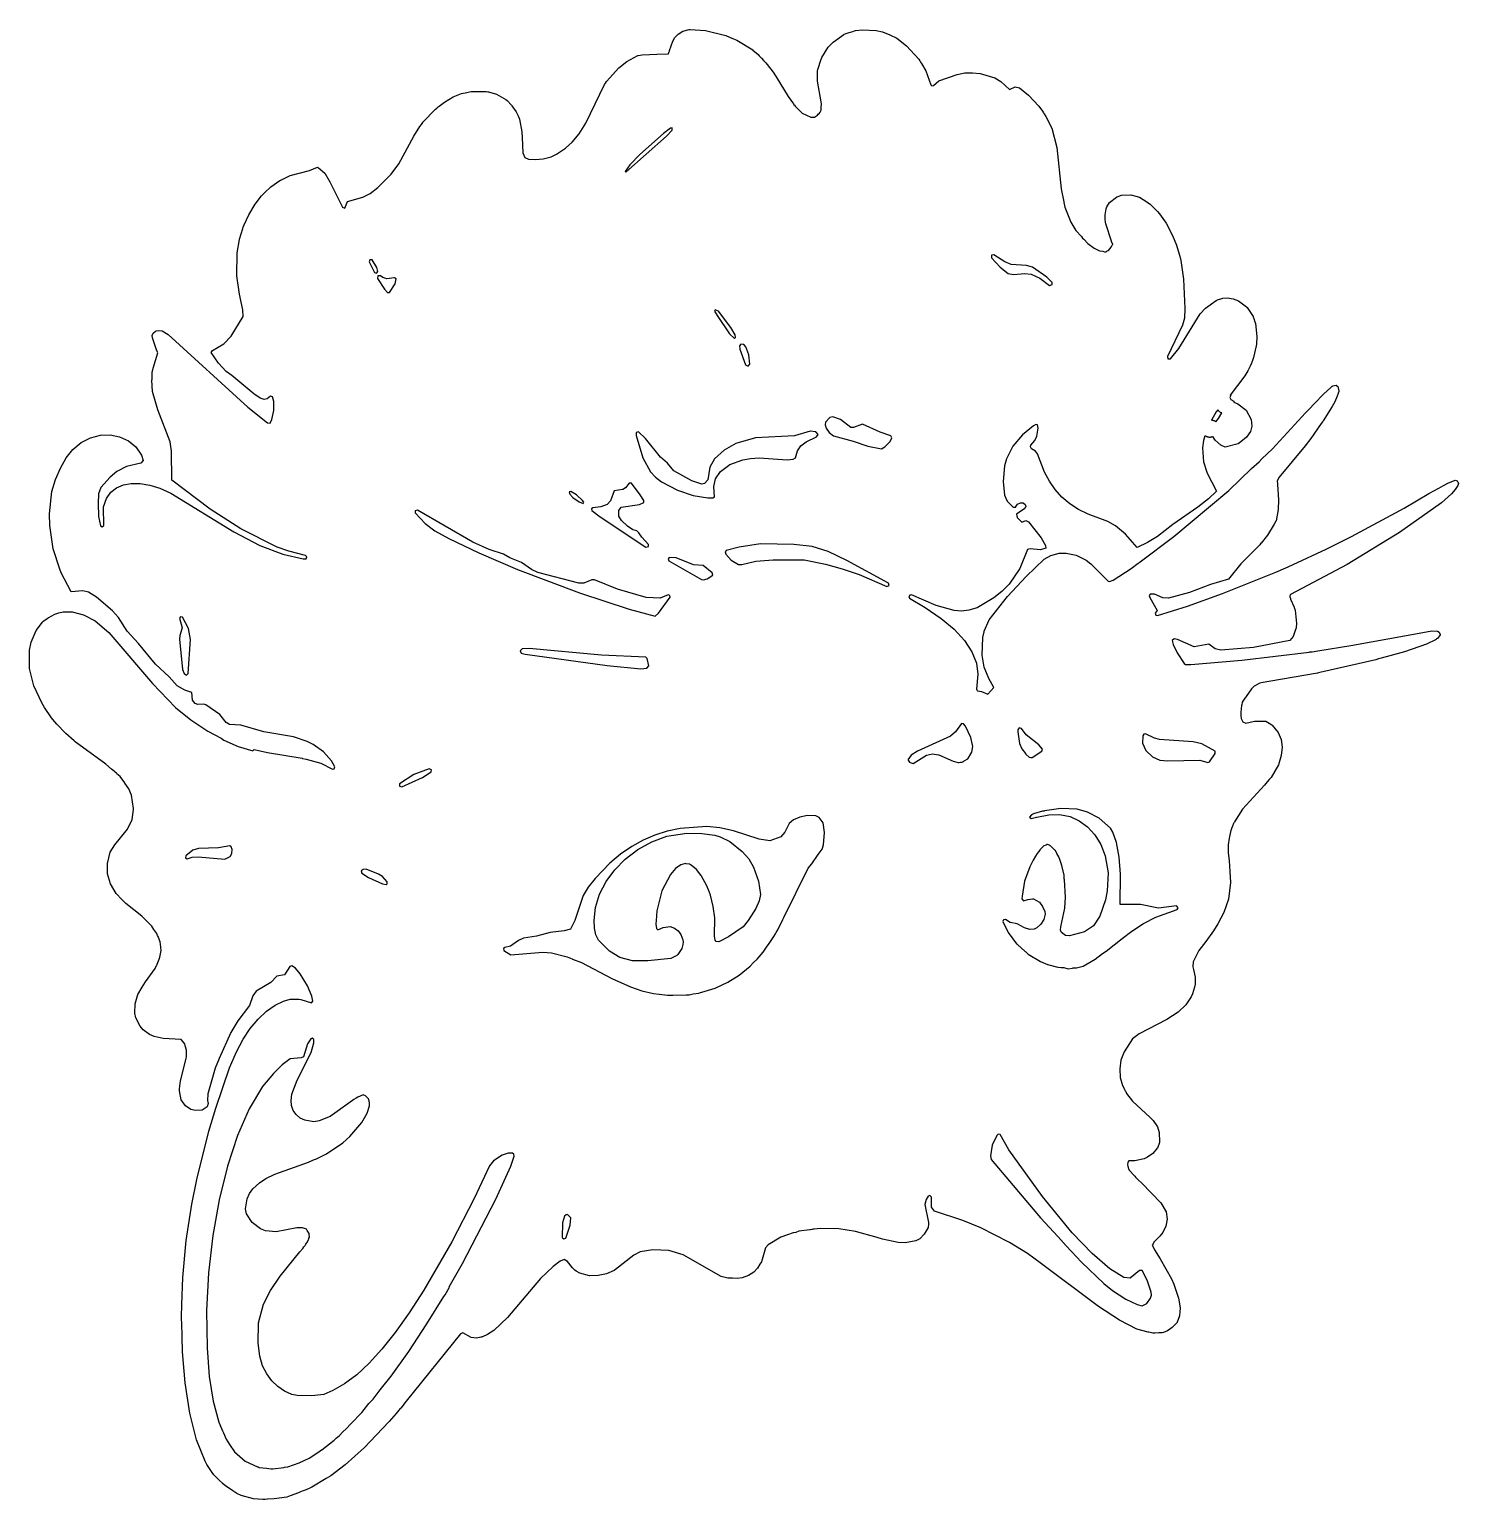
# Model space of a CAD drawing. Header units: millimetres. Extents: x 0 to 292, y 0 to 300.
import ezdxf

# ---------------------------------------------------------------- set-up
doc = ezdxf.new("R2010")
doc.units = ezdxf.units.MM
doc.layers.add('CUT', color=7, linetype='CONTINUOUS')

msp = doc.modelspace()

# ---------------------------------------------------------------- linework, layer by layer
at = {"layer": 'CUT'}
for points in [[(26.7797, 206.2293), (28.9849, 205.2468), (41.8492, 197.3171), (47.1584, 194.5806), (51.8451, 192.7798), (55.9714, 191.8049), (56.5855, 191.8475), (56.727, 192.2219), (56.4994, 192.5099), (53.1017, 193.368), (50.666, 194.2351), (43.2621, 197.9372), (37.0131, 201.9387), (29.1914, 207.8542), (29.1241, 213.7903), (28.9021, 215.7068), (26.3383, 222.2229), (25.3026, 225.9739), (25.1593, 228.232), (25.1686, 228.4511), (25.1802, 228.7214), (25.1804, 228.7265), (25.2288, 229.8615), (25.3036, 230.3779), (25.4007, 230.725), (26.3478, 233.8034), (26.2991, 233.9388), (26.3096, 233.9763), (26.1088, 234.4676), (25.2449, 236.8679), (25.2056, 237.3824), (25.3999, 237.8252), (25.4114, 237.8412), (25.4135, 237.8442), (25.4142, 237.8452), (25.4147, 237.8459), (25.8967, 238.2298), (26.0169, 238.2849), (26.5046, 238.3929), (27.2094, 238.2855), (28.4656, 237.5393), (44.69, 222.7575), (48.7545, 219.5262), (49.2405, 219.4949), (49.636, 220.2278), (50.0142, 222.0475), (50.0439, 223.9203), (49.7265, 224.871), (49.3158, 224.9883), (48.6497, 224.4605), (48.0573, 224.2999), (47.2359, 224.613), (45.9437, 225.4608), (41.4814, 229.1994), (40.2785, 230.0031), (38.7181, 231.6989), (37.2292, 233.901), (37.5385, 234.2812), (39.7983, 235.6606), (41.3418, 237.2043), (43.7457, 241.2452), (43.7185, 242.5789), (43.1347, 245.1321), (43.1315, 245.1542), (43.1246, 245.2028), (43.044, 245.766), (42.5005, 249.5619), (42.5331, 254.2322), (42.9913, 256.961), (43.0078, 257.029), (43.6762, 259.1966), (43.7884, 259.5025), (43.791, 259.5096), (43.8073, 259.5542), (43.9358, 259.9045), (44.8868, 261.9795), (46.1805, 264.1404), (47.5136, 265.826), (48.1145, 266.4563), (49.4085, 267.6786), (51.2596, 268.9718), (51.3395, 269.0153), (51.3618, 269.0274), (51.3704, 269.0321), (51.4092, 269.0532), (53.3117, 269.9723), (57.3047, 271.0207), (58.9245, 271.6561), (58.9369, 271.6601), (59.1561, 271.5619), (60.3877, 270.4714), (61.4482, 268.713), (64.0121, 263.4946), (64.5025, 263.3323), (65.0164, 264.7016), (68.1772, 265.5823), (69.6522, 266.3327), (71.244, 267.5376), (73.9441, 270.2379), (75.5157, 272.3664), (78.5344, 278.0112), (79.7773, 279.9849), (80.0957, 280.3936), (80.3862, 280.7665), (80.428, 280.8202), (80.4322, 280.8255), (82.974, 283.5126), (83.2293, 283.7197), (83.4672, 283.9127), (83.559, 283.9873), (83.7399, 284.1341), (84.8229, 284.9687), (86.5977, 286.0077), (88.2613, 286.7169), (89.3682, 286.9313), (89.903, 287.035), (90.2412, 287.1005), (90.3211, 287.116), (93.3278, 287.1175), (93.6277, 287.0706), (93.6685, 287.0593), (93.7824, 287.0277), (93.8232, 287.0164), (95.4521, 286.5649), (97.3121, 285.506), (97.5686, 285.2769), (98.4723, 284.3365), (98.5797, 284.214), (99.4304, 282.9804), (99.7193, 282.3947), (99.8247, 282.181), (100.1112, 281.4451), (100.5601, 278.899), (100.6432, 277.7602), (100.7752, 274.5903), (101.1937, 273.6863), (101.935, 273.3428), (103.3148, 273.2154), (104.9498, 273.3776), (106.5661, 273.7884), (107.6823, 274.3118), (109.5046, 275.5839), (110.8363, 276.788), (112.2761, 278.4508), (113.627, 280.657), (117.4739, 288.5408), (117.6529, 288.8158), (117.6943, 288.8793), (117.7256, 288.9274), (117.8481, 289.1156), (120.3463, 291.9641), (121.9765, 293.2532), (124.2108, 294.4312), (124.2174, 294.4338), (124.2248, 294.4367), (124.2445, 294.4443), (124.2873, 294.461), (125.1061, 294.618), (128.0871, 294.7394), (130.5021, 294.8066), (130.5129, 294.8382), (130.5223, 294.8386), (130.5809, 295.0381), (130.6505, 295.2424), (130.706, 295.3211), (130.723, 295.4555), (131.376, 297.3733), (131.822, 298.1057), (132.4615, 298.7745), (133.4496, 299.4311), (134.7378, 299.7343), (134.9349, 299.7693), (138.011, 299.5649), (142.1581, 298.5117), (142.925, 298.2095), (143.422, 297.9995), (143.6125, 297.919), (143.7645, 297.8547), (144.428, 297.5743), (147.6727, 295.5966), (147.6795, 295.5912), (147.6862, 295.5859), (147.6968, 295.5775), (147.7142, 295.5636), (148.7588, 294.6326), (148.9762, 294.4014), (149.4689, 293.8773), (149.8625, 293.4586), (150.3323, 292.9589), (150.65, 292.5953), (151.8101, 291.0364), (152.4302, 290.078), (154.8743, 286.0615), (155.9665, 284.6125), (156.0879, 284.425), (156.1689, 284.3441), (156.3577, 284.0936), (157.7776, 282.7096), (159.5554, 281.8476), (160.3029, 281.9088), (160.8529, 282.2565), (161.023, 282.4561), (161.2643, 282.665), (161.375, 282.869), (161.3955, 282.8932), (161.4068, 282.9279), (161.5398, 283.1731), (161.6187, 283.2756), (161.6143, 283.3107), (161.6427, 283.363), (161.6571, 283.6948), (161.6626, 283.7117), (161.661, 283.7839), (161.6977, 284.6307), (161.6349, 284.9163), (161.6334, 284.9835), (160.909, 289.1987), (160.9088, 291.2908), (160.9695, 291.5937), (161.6127, 293.6992), (161.6734, 293.8305), (161.6766, 293.8373), (161.6887, 293.8636), (161.7669, 294.0327), (163.0838, 296.1151), (164.0572, 297.1581), (166.2322, 298.7128), (166.2838, 298.742), (166.3271, 298.7665), (166.3322, 298.7694), (166.3487, 298.7788), (167.3278, 299.1528), (167.6055, 299.2338), (168.0847, 299.3735), (168.3986, 299.465), (168.6671, 299.5433), (170.052, 299.6704), (172.8363, 299.5406), (174.1261, 299.2989), (175.6619, 298.6651), (177.0299, 297.9785), (179.0622, 296.4424), (181.5215, 293.6714), (181.7401, 293.3339), (181.8256, 293.2019), (181.8899, 293.1026), (182.074, 292.8185), (182.9463, 291.3296), (183.9635, 288.4783), (184.2074, 288.258), (184.533, 288.3027), (185.6609, 289.2662), (189.3688, 290.5932), (190.9125, 290.9051), (192.469, 290.9394), (194.0882, 290.8004), (197.0245, 289.8961), (198.2751, 289.1193), (200.0653, 287.5355), (201.2243, 288.0715), (202.0711, 287.8504), (203.9319, 286.3325), (206.0344, 284.1258), (206.7762, 283.1178), (206.9826, 282.7697), (207.0603, 282.6387), (207.1157, 282.5453), (207.4199, 282.0323), (208.6493, 279.6249), (209.6598, 275.6636), (210.5829, 267.2905), (211.1179, 264.6474), (211.142, 264.5083), (211.1513, 264.4822), (211.3375, 263.5619), (212.56, 260.5039), (213.5968, 258.7824), (214.6961, 257.5448), (214.9603, 257.1844), (215.1858, 256.9934), (215.9895, 256.0885), (217.3006, 255.1497), (218.4241, 254.6353), (219.047, 254.5365), (219.3843, 254.3898), (219.7612, 254.4478), (219.9316, 254.6353), (220.255, 254.7215), (220.7886, 255.3748), (220.8864, 255.6856), (221.0946, 255.9147), (220.8581, 256.5379), (220.8482, 256.6238), (219.6859, 260.1609), (219.6316, 260.4648), (219.621, 260.5242), (219.6146, 260.5597), (219.5494, 260.9242), (219.5349, 261.9478), (219.7283, 263.2176), (219.8736, 263.6112), (220.4504, 264.4665), (221.8531, 265.5824), (221.8688, 265.5917), (221.8712, 265.5931), (221.8994, 265.6099), (221.9644, 265.6485), (222.8757, 265.9925), (224.7552, 266.0544), (225.7915, 265.7912), (226.5266, 265.5391), (228.0528, 264.6305), (228.6189, 264.2404), (228.6521, 264.2124), (228.689, 264.1813), (228.7572, 264.1237), (228.864, 264.0336), (230.2112, 262.659), (230.6047, 262.1934), (231.98, 260.2759), (233.3062, 257.7833), (234.0754, 255.8123), (234.8422, 253.2559), (235.0045, 252.6445), (235.5107, 248.8405), (235.8202, 242.8654), (235.7213, 240.9011), (235.3187, 239.475), (232.2437, 233.0679), (232.3131, 232.6361), (232.869, 232.6245), (234.5578, 234.722), (238.9536, 241.7548), (239.999, 242.929), (242.2091, 244.5306), (242.4618, 244.62), (243.5533, 244.9567), (244.5118, 245.0447), (245.6812, 244.8727), (246.7511, 244.4404), (248.3919, 243.1852), (248.4296, 243.1436), (248.4707, 243.098), (248.4901, 243.0765), (248.6576, 242.8911), (249.6974, 241.2227), (249.73, 241.1559), (249.7348, 241.1461), (249.7623, 241.0899), (249.7913, 241.0305), (250.1616, 239.9526), (250.1792, 239.8687), (250.1868, 239.8323), (250.1896, 239.819), (250.1918, 239.8082), (250.4809, 237.1424), (250.415, 235.5726), (250.3637, 235.2692), (250.3632, 235.2659), (250.3625, 235.2618), (250.3624, 235.2613), (249.7973, 232.8727), (249.5792, 232.2447), (249.476, 231.9472), (249.4462, 231.8614), (249.4013, 231.7321), (249.1382, 231.115), (248.6264, 230.158), (248.0337, 229.158), (245.0462, 225.189), (245.1344, 225.1349), (245.151, 225.1223), (244.9474, 224.7016), (245.2041, 224.3055), (245.7769, 224.0103), (245.7794, 223.9399), (245.7717, 223.8212), (245.7599, 223.7501), (246.5904, 223.436), (248.2734, 222.1181), (249.2932, 220.2563), (249.4924, 218.9044), (249.1836, 217.7792), (248.4001, 216.6434), (247.2379, 215.6561), (246.6383, 215.3112), (244.0528, 214.5789), (243.1296, 214.9822), (241.9924, 216.0172), (241.5174, 216.772), (241.4397, 216.7257), (241.3313, 216.6752), (241.2184, 216.6357), (241.1022, 216.6076), (240.9837, 216.5912), (240.8643, 216.5867), (240.7449, 216.5941), (240.6269, 216.6134), (240.5114, 216.6443), (240.3995, 216.6865), (240.2924, 216.7397), (240.1978, 216.7991), (240.187, 216.8), (240.0715, 216.8216), (239.9587, 216.8544), (239.875, 216.8879), (239.5786, 215.9248), (239.3818, 214.4377), (239.5698, 211.6205), (240.3761, 209.3189), (242.2235, 205.6373), (240.5954, 204.0582), (238.4349, 202.3625), (233.3424, 198.8139), (230.233, 196.3675), (228.2023, 195.1349), (226.0977, 194.1731), (223.6884, 196.8606), (221.6348, 198.5618), (220.0639, 199.4127), (216.0736, 200.9165), (214.114, 201.8777), (212.3427, 203.0435), (210.7065, 204.4081), (209.3371, 205.9493), (208.1721, 207.6524), (207.209, 209.5173), (205.7424, 213.2632), (205.37, 213.7543), (204.5356, 214.2693), (204.3086, 214.663), (204.3663, 215.0339), (205.2213, 215.9586), (205.6338, 216.8518), (205.912, 218.4547), (205.7259, 219.1845), (205.3973, 219.2442), (204.9435, 218.9766), (202.6608, 217.1213), (200.7139, 214.8258), (199.4462, 212.2395), (199.0447, 210.769), (198.7557, 207.5946), (199.0158, 204.8175), (199.5634, 203.6115), (200.7787, 202.3499), (201.2534, 202.3543), (201.6943, 202.9789), (202.25, 203.2624), (202.8361, 203.2558), (203.2503, 202.9348), (203.3662, 202.5401), (203.1485, 202.0623), (201.4833, 200.9451), (201.5723, 200.2824), (202.576, 199.3161), (203.4026, 199.6771), (203.9477, 199.4029), (206.473, 196.109), (207.3675, 194.5826), (207.4174, 194.0144), (206.3923, 193.694), (204.2492, 193.853), (203.7259, 193.7253), (202.147, 189.8964), (199.9381, 186.6653), (198.4738, 185.1637), (196.8384, 183.858), (193.4298, 181.8708), (191.7717, 181.3415), (190.2485, 181.1415), (188.7714, 181.2773), (185.1088, 182.3004), (180.025, 184.4739), (179.6919, 184.4423), (179.5061, 184.1639), (179.6621, 183.7931), (182.8556, 181.9129), (186.1041, 179.6893), (188.7232, 177.4631), (190.8363, 175.1851), (192.3726, 172.8793), (193.2788, 170.5961), (193.6152, 168.3499), (193.3313, 165.2384), (193.3664, 165.181), (193.3485, 165.0989), (193.4727, 165.0071), (193.5386, 164.8994), (194.3035, 164.808), (195.6112, 164.2479), (196.8312, 165.5755), (195.8149, 167.4043), (194.8921, 169.7456), (194.4502, 172.2275), (194.5874, 175.7694), (194.842, 176.9292), (194.85, 176.9532), (194.8548, 176.9677), (194.8563, 176.9721), (194.9047, 177.1171), (195.9139, 179.4194), (199.6126, 184.1281), (203.4677, 188.2467), (207.0988, 191.7793), (208.472, 192.5215), (210.1664, 192.9573), (211.5944, 193.0205), (213.6491, 192.59), (215.6762, 191.5829), (216.6251, 190.8418), (220.1513, 187.2829), (220.4588, 187.2081), (221.1828, 187.4854), (224.8534, 189.8589), (226.31, 190.9514), (226.6593, 191.1826), (226.6826, 191.2308), (233.5349, 196.3702), (244.7583, 205.7831), (249.4216, 210.2389), (250.9453, 211.6409), (251.5096, 212.234), (253.6434, 214.2729), (260.4117, 221.5917), (260.7694, 221.9677), (261.1419, 222.3593), (262.2349, 223.5082), (264.0566, 225.4231), (265.6099, 226.857), (265.8726, 227.0286), (265.9091, 227.0525), (265.9469, 227.0772), (265.9789, 227.0981), (266.6519, 227.2082), (266.7053, 227.1793), (267.0266, 226.96), (267.2119, 226.0592), (267.2108, 225.9674), (267.0934, 225.5969), (267.0631, 225.5244), (266.8455, 225.0034), (266.3627, 223.8472), (265.8452, 222.8675), (263.9836, 219.9348), (263.9197, 219.8448), (263.8733, 219.7795), (263.6087, 219.4069), (261.4706, 216.3956), (260.3597, 214.865), (255.0387, 208.4599), (254.6248, 207.7323), (254.6733, 207.1101), (254.6673, 207.0659), (254.6814, 207.0061), (254.9284, 203.8367), (254.8601, 201.8692), (254.3986, 199.5753), (254.3171, 199.436), (254.2924, 199.3938), (253.9977, 198.8906), (252.6743, 196.6305), (251.3386, 195.0366), (251.3337, 195.031), (251.3227, 195.0185), (251.3182, 195.0134), (251.0586, 194.7188), (247.2248, 190.7866), (244.688, 187.6785), (241.0314, 186.5902), (236.7223, 185.0011), (232.4331, 183.8461), (231.3281, 183.9082), (229.632, 184.6109), (228.6999, 184.6597), (228.5311, 184.3716), (228.6471, 183.9838), (230.1472, 181.2982), (229.7512, 180.7337), (229.8757, 180.3208), (230.234, 180.2471), (236.3705, 182.1742), (243.4476, 184.7418), (254.3464, 189.0884), (256.4109, 190.0316), (256.8362, 190.2024), (257.8783, 190.7021), (264.6398, 193.7912), (269.8166, 196.3632), (280.5072, 202.1855), (285.5693, 205.1291), (287.6228, 206.2626), (288.5366, 206.767), (288.7879, 206.9057), (289.4072, 207.2475), (290.9281, 207.8485), (291.3074, 207.7686), (291.427, 207.5989), (291.4508, 207.5651), (291.4537, 207.561), (291.458, 207.5549), (291.6264, 207.1664), (291.4914, 206.8052), (290.9451, 205.9347), (290.172, 205.0717), (288.1059, 203.2691), (279.5391, 197.2143), (268.9174, 190.6836), (257.3195, 184.5741), (257.1819, 184.2673), (257.2115, 184.1539), (257.1876, 184.066), (257.3123, 183.7679), (257.3511, 183.6196), (258.0686, 181.9596), (258.0758, 181.9426), (258.0977, 181.8901), (258.0982, 181.8889), (258.3232, 181.351), (258.5533, 178.6208), (258.4899, 177.8048), (258.4723, 177.7497), (258.4096, 177.5529), (258.3148, 177.2555), (257.9212, 176.0213), (257.2041, 175.2076), (249.8093, 173.7279), (243.1627, 173.2312), (241.9918, 173.476), (240.6722, 174.4106), (237.6655, 173.9246), (234.3193, 175.4075), (233.594, 175.5016), (233.1906, 175.2152), (233.3909, 174.3699), (234.2401, 172.6644), (235.6434, 170.5172), (235.9553, 170.294), (237.0083, 170.2587), (247.4517, 171.179), (261.1823, 172.8253), (261.2857, 172.8414), (261.7365, 172.8904), (262.8861, 173.0905), (269.6438, 174.1424), (281.3497, 176.3051), (286.1412, 177.1393), (287.3556, 177.0766), (287.6759, 176.9069), (287.8751, 176.3758), (287.8658, 176.3469), (287.3645, 175.6448), (287.3085, 175.606), (287.2416, 175.5595), (287.1436, 175.4915), (287.0255, 175.4095), (285.0964, 174.4609), (280.5718, 172.8917), (277.6052, 172.0603), (275.8467, 171.5674), (275.3041, 171.4153), (274.768, 171.2651), (263.3479, 168.6503), (263.0741, 168.5987), (263.0722, 168.5983), (263.0582, 168.5957), (262.8487, 168.5562), (252.8995, 166.8044), (251.7489, 166.6088), (251.7225, 166.5972), (251.1006, 166.4877), (249.9432, 165.8535), (249.3868, 165.3079), (248.2822, 163.7544), (248.0678, 163.4623), (248.0532, 163.4323), (247.4589, 162.5964), (247.3885, 162.0678), (247.3792, 162.0486), (247.3705, 161.9323), (247.1872, 160.5549), (247.2277, 160.021), (247.2185, 159.8979), (247.2422, 159.8304), (247.2837, 159.2821), (247.5961, 158.5719), (248.2495, 158.3637), (250.0204, 158.7576), (252.3163, 158.7117), (253.3308, 158.0949), (253.3657, 158.0737), (253.4975, 157.9936), (253.6256, 157.9157), (254.8327, 156.4504), (255.4205, 154.9938), (255.6205, 153.4597), (255.4552, 151.7064), (254.9218, 149.8612), (253.4053, 147.2746), (253.0057, 146.8202), (252.6172, 146.3785), (252.2967, 146.0141), (252.0101, 145.6882), (247.5605, 140.7788), (245.9206, 138.1906), (245.8247, 138.0459), (245.8146, 138.0234), (245.73, 137.8898), (245.4969, 137.3109), (245.2981, 136.8651), (245.2787, 136.7691), (245.1442, 136.4351), (244.9238, 135.2195), (244.9093, 135.1739), (244.858, 134.8564), (244.6186, 133.5357), (244.642, 133.1906), (244.6189, 131.9763), (244.839, 130.2808), (244.9885, 128.0723), (245.1107, 125.8504), (244.7157, 122.4623), (243.7469, 119.6972), (242.5487, 117.3977), (241.6353, 115.9618), (240.0689, 113.7864), (238.6748, 111.9629), (237.5435, 109.8063), (237.5432, 109.801), (237.4811, 109.6851), (237.4347, 108.6352), (237.5722, 108.1242), (237.8897, 106.5466), (237.895, 105.4043), (237.8817, 105.2003), (237.8792, 105.1613), (237.8772, 105.1297), (237.8745, 105.0888), (237.7667, 104.5125), (237.3358, 103.1632), (237.0685, 102.5201), (235.9842, 100.9041), (234.4058, 99.3984), (232.1501, 97.9401), (226.4711, 95.0196), (225.1074, 93.9789), (223.4145, 91.3472), (222.7703, 89.6059), (222.5165, 87.8761), (222.6193, 86.0936), (223.0908, 84.4661), (223.4886, 83.7007), (223.5871, 83.4079), (223.7359, 83.2248), (223.9287, 82.854), (225.1475, 81.2784), (228.7285, 77.9478), (229.3534, 77.3325), (230.218, 76.0357), (230.5907, 74.8813), (230.6363, 72.9979), (230.6039, 72.8312), (230.191, 71.7073), (230.1706, 71.6669), (229.2437, 70.6073), (228.2147, 69.8625), (227.5025, 69.5431), (225.5812, 69.1172), (224.3815, 69.103), (224.1636, 68.86), (224.1263, 68.2675), (224.1789, 67.9998), (224.1664, 67.9617), (224.2077, 67.8532), (224.2448, 67.6644), (224.3298, 67.5321), (224.453, 67.2084), (225.5047, 66.0283), (225.5822, 65.9527), (225.7402, 65.7598), (226.3055, 65.2466), (227.0049, 64.5639), (230.9188, 60.5476), (231.9834, 58.7026), (232.1624, 57.2307), (231.9454, 55.7982), (231.2873, 54.4974), (230.684, 53.7727), (229.4893, 52.533), (229.349, 52.169), (229.1141, 51.8868), (229.5333, 51.1691), (229.615, 50.9606), (230.736, 49.1099), (233.1095, 45.0462), (233.5773, 43.955), (234.528, 41.0852), (234.8296, 39.1516), (234.728, 37.5261), (234.2146, 36.1964), (234.2099, 36.1863), (234.2083, 36.1828), (234.2066, 36.1791), (234.2024, 36.1701), (233.2271, 35.0921), (232.2769, 34.417), (231.462, 34.085), (231.1394, 34.0676), (231.0396, 34.0622), (230.4711, 34.0316), (229.6437, 33.987), (229.2449, 33.974), (228.4263, 34.1478), (228.3793, 34.1578), (228.3353, 34.1671), (228.3131, 34.1718), (226.0279, 34.813), (222.4691, 36.5924), (218.1814, 39.4294), (206.2666, 48.304), (206.2606, 48.308), (203.6784, 50.2372), (200.06, 52.4425), (194.1686, 55.4699), (190.529, 56.9122), (184.7601, 58.8422), (184.1454, 59.6841), (184.1185, 61.6887), (183.7947, 62.0104), (183.4528, 61.8951), (183.0271, 61.2124), (182.7469, 60.1675), (183.5212, 56.5254), (183.5084, 56.3062), (183.5027, 56.2091), (183.4247, 55.5265), (182.6643, 54.157), (181.7629, 53.2211), (180.9687, 52.764), (178.7379, 52.3527), (177.3171, 52.4546), (174.1701, 53.1291), (173.0319, 53.4472), (168.6378, 54.6982), (165.2602, 55.2506), (161.4139, 55.3154), (160.204, 55.1517), (159.9972, 55.1529), (159.8255, 55.1224), (159.7449, 55.1213), (159.4733, 55.0598), (159.3084, 55.0305), (157.0899, 54.7303), (156.4462, 54.5219), (155.921, 54.4286), (154.7924, 53.9867), (153.3856, 53.5314), (150.8349, 51.9904), (150.3049, 51.345), (149.4531, 48.5306), (149.1432, 48.0178), (148.62, 47.2366), (147.8777, 46.438), (146.8131, 45.7367), (145.5231, 45.2686), (144.5251, 45.1276), (143.5332, 45.1629), (143.0258, 45.1809), (142.8553, 45.187), (142.6065, 45.1958), (141.2127, 45.5449), (133.5089, 49.9539), (130.5606, 50.8397), (127.3102, 50.9667), (124.7488, 50.5819), (123.4302, 49.9031), (119.7035, 46.9471), (119.4096, 46.7653), (117.874, 46.0634), (116.1227, 45.6961), (114.3635, 45.6663), (112.4339, 46.1713), (111.6524, 46.6252), (111.4174, 46.7842), (111.3117, 46.8935), (111.2971, 46.9085), (111.1877, 47.0216), (110.899, 47.3196), (109.8846, 48.6101), (109.2457, 48.9947), (108.4345, 48.6164), (106.9664, 47.5306), (104.3814, 45.111), (97.695, 37.1411), (94.9033, 34.5223), (93.6183, 33.6833), (92.547, 33.2386), (92.479, 33.2195), (92.3383, 33.18), (92.298, 33.1687), (92.2355, 33.1511), (91.3246, 32.9801), (90.2411, 33.0924), (88.5683, 34.0161), (88.071, 33.8647), (77.016, 20.0914), (75.8848, 18.7096), (75.803, 18.6096), (75.7983, 18.6039), (74.9845, 17.6098), (73.5268, 15.975), (69.6184, 11.8122), (68.4762, 10.6593), (64.5676, 7.0974), (61.6249, 4.8693), (60.7177, 4.3072), (57.769, 2.5944), (56.6321, 2.0441), (55.8103, 1.7313), (55.451, 1.5945), (55.0293, 1.434), (53.3414, 0.7916), (52.662, 0.5625), (50.0814, 0.1877), (48.7005, 0.0985), (48.6697, 0.0965), (48.6507, 0.0953), (48.2525, 0.0695), (47.9271, 0.0485), (47.7689, 0.0383), (45.8878, 0.2033), (43.3466, 0.8961), (42.4628, 1.3145), (41.619, 1.803), (40.1557, 2.8129), (39.5637, 3.3466), (39.5278, 3.379), (39.5248, 3.3817), (38.9245, 3.9229), (37.7704, 5.1108), (37.6373, 5.2659), (37.6232, 5.2824), (37.6214, 5.2845), (37.5415, 5.3776), (37.0041, 6.1416), (36.3751, 7.1764), (35.9874, 7.8845), (34.2506, 12.2102), (32.8809, 17.6476), (31.9245, 23.8214), (31.3979, 30.1801), (31.3921, 30.3739), (31.3831, 30.6779), (31.3241, 32.6694), (31.2915, 33.771), (31.2104, 37.3234), (31.2678, 39.7234), (31.4645, 45.3045), (32.1584, 52.8627), (33.3099, 60.2985), (34.3031, 65.2976), (36.7735, 75.1794), (38.159, 79.8643), (40.9952, 88.0775), (42.4158, 91.3499), (43.7716, 93.9317), (45.1969, 96.0899), (46.7939, 97.9578), (48.5295, 99.5893), (50.27, 100.8223), (51.9928, 101.6493), (53.3768, 102.0367), (55.1352, 102.0914), (55.5294, 102.0211), (57.6905, 101.2862), (57.9706, 101.6469), (57.7714, 102.6455), (56.8477, 104.7644), (55.3651, 107.2464), (54.4223, 108.386), (53.6864, 108.8771), (53.3033, 108.7048), (52.1797, 107.0429), (50.6424, 106.7566), (49.3777, 105.4519), (46.428, 103.6832), (45.7134, 102.7411), (45.0647, 100.7544), (42.6457, 97.6349), (41.2219, 95.2722), (38.8431, 89.9867), (38.0607, 87.9931), (36.5635, 82.757), (36.4622, 81.4056), (36.592, 80.7655), (36.3936, 80.0873), (35.4317, 79.4452), (34.0111, 79.3367), (33.0854, 79.5587), (32.0001, 80.3393), (31.1443, 81.5199), (30.7774, 83.3835), (30.7722, 83.5587), (30.771, 83.598), (30.7691, 83.6615), (30.766, 83.7663), (31.0034, 85.4031), (32.0926, 89.6681), (32.1192, 90.0072), (32.1906, 90.2912), (32.2076, 91.1337), (32.2176, 91.2619), (32.2108, 91.2924), (32.2177, 91.635), (31.9244, 92.5682), (31.845, 92.9216), (31.107, 93.8553), (27.4212, 94.0311), (25.593, 94.4682), (24.6286, 94.8507), (23.3714, 95.787), (22.7371, 96.5567), (21.8943, 98.2696), (21.6805, 99.2159), (21.7111, 101.1365), (22.2657, 103.0076), (23.1349, 104.5281), (23.8469, 105.5887), (25.8212, 108.3447), (26.0702, 108.9007), (26.1249, 108.9823), (26.214, 109.222), (26.6591, 110.2159), (26.7442, 110.6482), (26.8504, 110.9341), (26.8712, 111.2937), (27.008, 111.9886), (26.9485, 112.6296), (26.9494, 112.6454), (26.9455, 112.6625), (26.8452, 113.7424), (26.4932, 114.6054), (26.4371, 114.8462), (26.3115, 115.0508), (26.1483, 115.4509), (25.5687, 116.2604), (25.164, 116.9195), (24.9347, 117.146), (24.9221, 117.1635), (23.1141, 118.9696), (19.8628, 121.5477), (19.5215, 121.8805), (19.3504, 122.0474), (19.3119, 122.085), (18.9522, 122.4357), (17.8999, 123.5277), (17.8342, 123.6247), (16.6778, 125.5454), (16.116, 127.6278), (16.0798, 129.6897), (16.6555, 132.0135), (17.5726, 133.5422), (20.1764, 136.7408), (21.1525, 138.6569), (21.3855, 140.7013), (21.4116, 140.9105), (21.4102, 140.9184), (21.4128, 140.9406), (21.0022, 143.6325), (20.4632, 144.9751), (19.6338, 146.1094), (19.6259, 146.1248), (19.6079, 146.1449), (18.654, 147.4495), (17.9854, 148.0288), (17.9009, 148.1373), (17.6649, 148.3155), (17.4418, 148.5647), (16.9319, 148.9416), (15.7439, 149.9708), (9.4808, 154.5538), (9.3026, 154.7149), (9.2833, 154.7323), (9.2679, 154.7463), (9.2627, 154.751), (7.6148, 156.2502), (5.7863, 158.1213), (4.9401, 159.0501), (4.6815, 159.384), (3.2307, 161.5395), (2.6722, 162.4702), (1.0602, 165.9754), (0.2192, 169.456), (0.211, 169.5428), (0.1976, 169.6847), (0.1852, 169.8162), (0.1644, 170.0353), (0.1706, 173.1971), (0.5366, 174.8548), (1.5279, 177.237), (2.8085, 178.9348), (2.9462, 179.0853), (2.957, 179.0972), (2.9671, 179.1082), (2.9907, 179.134), (3.6888, 179.6269), (4.0689, 179.8407), (4.1198, 179.8693), (4.6286, 180.1555), (5.352, 180.5624), (6.1987, 180.833), (7.0227, 181.001), (8.8619, 181.0306), (11.2209, 180.409), (13.5684, 179.1839), (16.3675, 176.82), (25.2459, 166.3922), (29.9938, 161.5455), (33.0573, 159.0419), (36.5326, 156.7151), (39.2881, 155.2517), (39.8436, 154.8923), (42.7428, 153.6073), (45.7409, 152.7178), (46.0054, 152.9658), (48.7381, 152.3651), (55.8071, 151.1757), (55.8884, 151.1034), (56.5849, 151.0228), (59.5765, 150.1502), (61.9896, 148.9511), (62.3442, 149.0482), (62.4602, 149.3971), (61.8057, 150.6285), (60.1498, 152.5086), (58.0446, 153.9725), (56.8419, 154.5602), (54.0095, 155.5156), (47.9967, 156.5339), (43.285, 157.943), (40.9643, 158.0538), (40.2893, 158.4993), (38.9812, 160.104), (36.1699, 162.0532), (35.7416, 162.1942), (34.5186, 162.1298), (33.9532, 162.3339), (33.4159, 163.0035), (33.2709, 164.5628), (31.8383, 165.0518), (30.3083, 165.9166), (28.6761, 167.771), (25.8603, 170.3579), (22.4039, 174.6011), (20.1044, 177.1055), (18.3467, 179.8561), (17.1421, 181.2465), (13.8735, 183.9909), (12.2357, 185.0167), (11.0805, 185.2869), (8.6691, 185.1165), (6.6528, 188.9958), (6.3647, 189.7111), (5.0418, 193.8397), (4.318, 198.6436), (4.2498, 201.0346), (4.7537, 205.563), (5.4845, 207.9834), (6.4822, 210.3422), (7.6729, 212.4259), (8.9913, 214.1149), (10.7367, 215.5569), (12.6217, 216.4999), (14.6419, 217.0382), (16.6328, 217.1057), (18.5584, 216.7338), (20.3472, 215.9009), (21.8688, 214.6354), (23.0038, 212.9599), (23.3482, 211.87), (22.9233, 211.3336), (19.9882, 210.6604), (18.0095, 209.6544), (16.6175, 208.4968), (14.7384, 206.3871), (14.2256, 205.0953), (14.1578, 203.1345), (14.2575, 200.4947), (14.6345, 198.5471), (14.9964, 198.3689), (15.3353, 198.643), (15.2605, 202.4551), (15.8954, 204.1624), (16.7674, 205.4176), (17.9328, 206.3405), (19.3325, 206.9528), (20.95, 207.2221), (22.7874, 207.1858), (24.7273, 206.8483)], [(131.2366, 279.2316), (131.2696, 279.6929), (130.9072, 279.627), (129.4905, 278.5727), (124.6803, 274.2897), (122.6376, 272.1482), (121.6492, 270.8303), (121.814, 270.6326), (130.1164, 278.0126)], [(70.9498, 250.0481), (71.2203, 250.3837), (71.0392, 251.2296), (70.0498, 252.8036), (69.6195, 252.8058), (69.4582, 252.3735), (70.5124, 250.1974)], [(208.7068, 248.1731), (207.6231, 249.2325), (204.715, 251.2668), (203.4806, 251.6094), (200.3488, 251.8548), (199.0605, 252.3672), (196.8143, 253.8248), (196.3607, 253.7203), (196.3535, 253.2247), (198.1061, 251.2732), (199.8004, 250.0161), (200.8478, 249.8259), (203.1974, 250.0204), (204.4542, 249.8841), (206.2088, 249.0286), (208.2271, 247.5819), (208.7467, 247.7471)], [(71.7415, 249.5337), (71.2535, 249.4989), (71.1843, 249.0146), (72.5762, 246.8233), (73.1822, 246.122), (73.5812, 246.1043), (74.7295, 247.8695), (74.9583, 248.8942), (74.6113, 249.1066), (73.0614, 248.9168), (72.2122, 249.1573)], [(144.0857, 237.5216), (143.1961, 239.0042), (140.6922, 242.2988), (140.0003, 242.5953), (139.9015, 242.3318), (140.3957, 241.4093), (142.9326, 237.7193), (143.9539, 236.7309), (144.1516, 236.9286)], [(146.2931, 235.0506), (145.8648, 235.5448), (145.2718, 235.6107), (145.0082, 235.2813), (145.0411, 234.5564), (146.1942, 231.3936), (146.7543, 231.0971), (147.1167, 231.4924), (146.8861, 233.4363)], [(241.9587, 219.8922), (242.0527, 219.821), (242.1017, 219.7756), (242.6829, 220.4726), (243.3332, 221.5808), (243.3127, 221.5853), (243.2004, 221.6218), (243.0922, 221.6693), (242.9892, 221.7271), (242.8924, 221.7948), (242.8027, 221.8717), (242.721, 221.957), (242.6481, 222.0499), (242.5847, 222.1496), (242.5448, 222.2196), (242.2194, 221.8324), (241.2048, 220.1021), (241.2932, 220.1013), (241.4109, 220.0944), (241.5273, 220.0759), (241.6414, 220.0462), (241.7521, 220.0053), (241.8582, 219.9538)], [(163.3705, 220.6281), (162.4988, 219.6744), (162.4178, 219.1256), (162.6401, 218.4496), (163.2364, 217.6132), (164.139, 216.8921), (168.1551, 215.8487), (171.1691, 214.8231), (173.9563, 214.2276), (174.6365, 214.6359), (175.6749, 215.77), (176.0724, 216.5069), (175.8711, 216.9209), (173.6473, 217.663), (170.0346, 219.3158), (168.2127, 218.5794), (167.6612, 218.6363), (165.5424, 220.2179), (164.0391, 220.799)], [(139.8531, 204.4555), (139.7259, 206.6108), (140.0825, 208.1738), (141.1184, 209.6461), (143.0008, 211.0868), (145.6321, 211.9893), (147.2414, 212.2639), (148.9748, 212.3955), (154.721, 212.0342), (155.9208, 212.1362), (156.3769, 212.4397), (156.7737, 213.8805), (157.5114, 214.8379), (158.5577, 215.6703), (160.6669, 216.7101), (161.029, 217.1853), (160.5329, 217.7413), (159.4163, 217.8458), (156.1884, 216.8896), (148.2506, 216.5221), (144.2177, 215.376), (141.8474, 213.9672), (139.8979, 212.2463), (138.9519, 210.545), (138.5051, 207.9687), (137.8726, 207.2242), (137.2932, 207.0346), (135.2579, 207.7498), (131.6129, 209.7991), (130.3269, 211.3121), (128.898, 212.5492), (125.8296, 216.3703), (124.3969, 217.7023), (123.9096, 217.5842), (123.8946, 216.9573), (125.2974, 212.4467), (126.8062, 209.5768), (127.8225, 208.4535), (129.0399, 207.5032), (132.3501, 205.8523), (135.5557, 204.7746), (138.5427, 204.2909), (139.5722, 204.2926)], [(122.1311, 198.4595), (120.9427, 199.6473), (120.3893, 200.5465), (120.3626, 201.7085), (120.8291, 202.3563), (124.6094, 202.8971), (125.4658, 203.3291), (125.4395, 203.6989), (124.7066, 204.9149), (122.934, 207.269), (122.4799, 207.25), (121.7631, 206.337), (121.1581, 205.9731), (119.4215, 205.695), (118.6387, 203.6538), (118.024, 202.9067), (116.6684, 202.4302), (115.0339, 202.2643), (114.8166, 202.0197), (114.8842, 201.6654), (116.5367, 200.3944), (125.8719, 194.2234), (126.4064, 194.3402), (126.4034, 194.7697), (125.0596, 196.2222), (124.4756, 197.1363), (124.0605, 197.5118), (123.2483, 197.7275)], [(112.9844, 203.7516), (111.7324, 204.9048), (110.5793, 205.5307), (110.2169, 205.4648), (110.3816, 205.0036), (111.0076, 204.3447), (112.2925, 203.4222), (113.1162, 203.1257), (113.215, 203.3563)], [(128.4466, 180.7592), (130.8108, 183.9921), (130.7768, 184.328), (130.4547, 184.5141), (128.7746, 183.84), (125.945, 183.9784), (120.1073, 185.6605), (115.4066, 187.5332), (114.8747, 187.5204), (113.2443, 186.8801), (112.2362, 186.84), (103.8303, 189.0215), (102.5819, 189.6255), (100.5228, 191.083), (98.1297, 192.0337), (96.8296, 192.8132), (93.9255, 193.7075), (90.6121, 195.2321), (79.2845, 201.7528), (78.8382, 201.6456), (78.8037, 201.1879), (80.8455, 199.0576), (82.8173, 197.5713), (85.7281, 195.9686), (91.823, 193.0694), (99.6777, 189.6513), (112.3312, 184.8729), (122.4978, 181.5498), (127.7472, 180.1661)], [(142.1926, 192.7884), (143.3067, 191.5803), (144.7863, 190.71), (145.4867, 190.6851), (148.2987, 191.3398), (151.8436, 191.6388), (158.193, 191.603), (162.5129, 190.7784), (165.8965, 189.8167), (169.4061, 188.6241), (175.0287, 186.1827), (175.4797, 186.3801), (175.3464, 186.884), (166.8598, 191.5036), (163.0311, 193.3499), (159.8116, 194.3157), (156.0899, 194.7459), (149.2294, 194.8767), (144.8788, 194.2206), (142.2698, 193.5497), (142.0221, 193.2719)], [(130.6674, 192.0851), (130.4222, 191.7604), (130.5999, 191.3944), (137.2267, 187.6325), (137.6358, 187.5315), (138.411, 187.7605), (139.5165, 188.484), (139.3985, 188.9597), (137.578, 190.4416), (135.5967, 190.6016), (132.0344, 192.0079)], [(32.5854, 177.6463), (31.3991, 179.956), (31, 180.0289), (30.7525, 179.7074), (31.2896, 177.7803), (30.8259, 176.1992), (30.7978, 175.4409), (31.3779, 169.2389), (31.7161, 168.4235), (32.1882, 168.1343), (32.5321, 168.4785), (33.0457, 175.4098)], [(100.6274, 173.4867), (100.2549, 173.0827), (100.4649, 172.6215), (101.245, 172.3927), (118.0152, 170.0584), (124.8334, 169.4018), (126.1065, 169.5393), (126.4784, 170.0026), (126.1634, 171.5061), (125.8519, 171.7641), (116.8631, 172.2101), (102.0868, 173.5593)], [(188.5315, 150.5685), (189.6007, 150.3218), (189.6732, 150.3275), (189.8067, 150.299), (190.0398, 150.3563), (190.3763, 150.3827), (190.5329, 150.4773), (190.6433, 150.5045), (190.7689, 150.6201), (191.5433, 151.0885), (191.866, 151.6304), (191.8952, 151.6573), (191.9274, 151.7336), (192.3398, 152.4261), (192.5352, 153.5796), (192.1788, 155.4029), (191.0679, 157.723), (190.647, 158.2257), (190.2735, 158.2715), (189.0195, 156.5689), (187.9982, 155.7134), (181.304, 152.6245), (180.0118, 151.7793), (179.3379, 150.8846), (179.4117, 150.7871), (179.4013, 150.7694), (179.6761, 150.3734), (179.7313, 150.3646), (179.7847, 150.294), (180.3782, 150.1361), (183.1191, 151.8114), (184.3669, 152.0701), (185.5836, 151.8931), (185.6508, 151.8732)], [(203.4238, 151.9626), (204.0751, 151.4103), (204.1218, 151.403), (204.1409, 151.3863), (204.367, 151.3647), (204.6416, 151.3218), (206.6369, 152.5885), (206.7685, 153.0392), (206.0017, 153.896), (203.4171, 155.9849), (202.4643, 157.2439), (201.9871, 157.3982), (201.7226, 156.9482), (201.7557, 156.6943), (201.7234, 156.5942), (201.9, 155.5905), (202.0858, 154.1686), (202.5644, 153.0987), (203.2684, 152.1681), (203.294, 152.1245), (203.3155, 152.1058)], [(227.8299, 152.7597), (229.2092, 151.495), (230.7019, 150.8201), (232.2987, 150.6213), (238.8552, 150.7852), (240.4634, 150.3042), (240.8372, 150.436), (241.9813, 152.127), (242.0008, 152.615), (239.2379, 154.1087), (237.4692, 154.5211), (230.6129, 154.98), (229.6319, 155.2595), (227.785, 156.1797), (227.4598, 156.1085), (227.2068, 155.7532), (227.1581, 154.2791)], [(80.3152, 147.2771), (82.0744, 148.3774), (82.1871, 148.8286), (81.7124, 149.051), (78.5347, 147.8446), (75.6699, 145.9866), (75.6616, 145.4944), (76.1071, 145.3716)], [(207.795, 109.1582), (207.8793, 109.1397), (208.0839, 109.0395), (209.8771, 108.5812), (210.5831, 108.5454), (210.7005, 108.5196), (211.0921, 108.5108), (211.0985, 108.5038), (211.988, 108.2403), (212.9105, 108.3721), (213.0281, 108.4676), (213.6793, 108.4531), (215.0952, 108.8094), (217.5014, 110.1913), (219.0323, 111.3663), (219.7808, 111.8762), (223.0318, 114.4362), (225.0029, 115.9491), (227.3902, 117.5087), (229.9044, 118.7495), (234.224, 120.3218), (234.4411, 120.6949), (234.069, 121.0607), (230.4139, 120.616), (226.7806, 121.3756), (222.6226, 121.394), (222.6503, 127.5501), (222.4201, 131.0228), (221.8935, 133.9688), (221.1021, 136.1238), (220.6324, 136.9144), (218.3415, 138.9604), (215.9735, 140.2089), (213.8416, 140.7831), (210.53, 140.9092), (207.1741, 140.4498), (207.052, 140.4108), (206.7825, 140.3959), (204.9046, 139.8687), (204.5092, 139.6711), (204.1468, 139.1769), (204.4763, 138.8803), (205.5573, 139.1557), (205.58, 139.139), (208.0779, 139.6486), (210.2616, 139.683), (212.3804, 139.2775), (214.2671, 138.4356), (215.9576, 137.2112), (217.4431, 135.5556), (218.6333, 133.6027), (219.5261, 131.2914), (220.1353, 127.8449), (219.9731, 124.1438), (219.6419, 122.3454), (218.4573, 118.9986), (217.1487, 116.9927), (215.36, 115.8205), (212.3046, 114.9492), (211.4348, 115.0691), (210.672, 115.6208), (210.4622, 116.125), (210.493, 116.7792), (211.3139, 120.6327), (211.4801, 122.8862), (211.2252, 126.3921), (211.221, 126.6076), (211.2022, 126.7082), (211.157, 127.3301), (210.737, 129.3087), (210.2206, 130.7431), (210.195, 130.8265), (210.1811, 130.8529), (210.0996, 131.0795), (209.7177, 131.7326), (209.396, 132.3433), (209.3109, 132.4283), (209.3098, 132.4303), (209.2992, 132.4401), (208.451, 133.2879), (208.3137, 133.3508), (208.2154, 133.4416), (207.8154, 133.5789), (207.7838, 133.5934), (207.7791, 133.5914), (207.6991, 133.6188), (207.5262, 133.4854), (207.0705, 133.2945), (206.3559, 132.6481), (206.2304, 132.4859), (206.2246, 132.4814), (206.2102, 132.4598), (205.6918, 131.7897), (205.3615, 131.1851), (204.8363, 130.3963), (204.1787, 129.0203), (203.1272, 126.0937), (202.6496, 123.0834), (202.5508, 122.5459), (202.876, 122.0867), (203.7812, 122.3486), (204.7445, 122.4831), (204.9235, 122.4839), (205.4053, 122.2676), (206.1433, 121.8268), (206.7765, 120.9781), (207.2171, 119.9504), (207.2858, 119.3728), (207.0593, 118.3093), (206.4144, 117.3288), (205.5964, 116.6099), (205.0841, 116.3389), (204.1571, 116.2671), (203.1243, 116.5743), (201.6012, 117.4509), (200.2023, 117.7038), (199.1977, 118.3097), (198.805, 118.2684), (198.6567, 117.8681), (199.7847, 115.6228), (201.4829, 113.3753), (201.5543, 113.311), (201.6495, 113.181), (203.2021, 111.7903), (203.3655, 111.6797), (203.8252, 111.2656), (206.3919, 109.7253)], [(122.7369, 104.5525), (125.0455, 103.7606), (127.4058, 103.211), (128.5733, 103.0784), (128.583, 103.0762), (128.6155, 103.0736), (130.3058, 102.8816), (130.8208, 102.8931), (131.3568, 102.8492), (134.0998, 102.9163), (134.4843, 102.9743), (134.6926, 102.979), (135.4977, 103.1273), (136.7104, 103.3104), (136.9987, 103.4039), (137.327, 103.4644), (140.0454, 104.3282), (142.5899, 105.506), (144.9383, 106.9781), (147.1201, 108.8049), (147.7856, 109.5026), (148.5954, 110.2143), (149.8258, 111.6752), (150.498, 112.684), (151.0402, 113.3852), (151.9552, 114.8712), (152.3099, 115.4034), (152.4538, 115.6809), (152.7723, 116.198), (153.7992, 118.2733), (154.0321, 118.7222), (154.0254, 118.7305), (158.9778, 128.7388), (159.7352, 129.6224), (161.0201, 131.5333), (161.0218, 131.537), (161.8347, 132.6104), (162.1015, 133.5121), (162.324, 136.0482), (162.0061, 138.0135), (161.2412, 139.0873), (160.5428, 139.437), (158.8234, 139.4966), (157.312, 139.1469), (156.019, 138.598), (155.1338, 137.87), (154.2342, 136.0828), (153.4026, 135.187), (151.155, 134.3229), (148.9776, 134.69), (143.7563, 136.3739), (140.9456, 136.9614), (138.2937, 137.2528), (132.898, 136.8898), (130.2495, 136.3317), (127.7357, 135.5137), (125.3163, 134.4654), (122.9965, 133.1767), (120.7362, 131.6066), (118.55, 129.785), (115.517, 126.6867), (114.0872, 124.9011), (113.1166, 123.2231), (111.3695, 118.0854), (110.4802, 116.3471), (109.2524, 115.9781), (106.3609, 115.6762), (103.584, 114.8906), (100.9083, 114.4688), (99.926, 114.031), (98.2615, 112.8674), (97.1464, 112.6026), (96.8631, 112.3721), (96.9174, 111.9775), (98.3391, 111.1263), (104.8715, 111.6116), (106.6434, 111.4752), (109.8137, 110.69), (110.83, 110.2832), (110.9418, 110.2384), (110.9501, 110.2351), (112.7372, 109.5198), (118.9156, 106.2835)], [(119.5657, 128.4617), (121.6924, 130.621), (124.2611, 132.5471), (127.0868, 134.1055), (130.1455, 135.2984), (134.2494, 135.8936), (137.2969, 135.8592), (139.9609, 135.4647), (141.0403, 135.1305), (142.9908, 134.1736), (145.5267, 132.2007), (146.8687, 130.6525), (147.8074, 129.0043), (148.8344, 126.0876), (149.237, 123.3938), (149.0022, 122.0985), (148.2859, 120.5216), (146.7642, 118.1067), (145.6965, 116.8363), (142.7627, 114.7405), (140.7737, 113.7795), (140.2076, 113.7984), (139.9958, 114.0837), (139.8914, 114.8978), (139.9224, 118.6423), (139.5991, 120.965), (139.0482, 123.2411), (138.8387, 123.78), (138.6894, 124.3199), (138.4396, 124.8063), (138.2374, 125.3264), (137.2532, 127.1349), (137.2252, 127.1714), (137.1764, 127.2664), (136.8925, 127.6055), (136.2205, 128.4824), (135.122, 129.3814), (134.9666, 129.4279), (134.7867, 129.569), (134.1298, 129.6779), (133.9915, 129.7192), (133.0451, 129.4819), (131.9427, 128.7079), (130.9144, 127.4895), (129.1374, 124.1341), (128.0891, 120.0951), (128.0281, 119.1045), (128.0191, 119.0399), (128.0215, 118.9979), (127.9211, 117.3686), (128.0692, 116.4494), (128.3356, 116.1979), (129.4399, 116.6884), (130.8162, 116.8837), (131.7335, 116.5494), (132.4928, 115.9778), (133.0472, 115.2671), (133.4075, 114.1856), (133.4996, 113.7675), (133.4069, 113.1869), (133.216, 112.3608), (132.3913, 111.1418), (132.185, 110.9881), (130.9605, 110.3436), (126.2566, 109.8442), (123.1499, 109.909), (120.5606, 110.5454), (118.4449, 111.8402), (116.2506, 114.1004), (115.697, 115.1941), (115.3772, 116.5082), (115.3119, 118.0988), (115.6082, 120.7737), (116.4478, 123.4754), (117.7948, 126.0629)], [(38.6955, 132.941), (34.6255, 132.8069), (33.4817, 132.4327), (32.0371, 131.2608), (32.0013, 130.895), (32.3236, 130.6567), (33.3771, 130.9808), (34.59, 131.0836), (40.0403, 130.5903), (41.1404, 131.127), (41.472, 131.7909), (41.4831, 132.5962), (41.3124, 133.1196), (41.0126, 133.2923)], [(72.9546, 125.4053), (73.1523, 125.603), (73.1523, 125.9983), (72.1639, 127.0526), (71.3732, 127.5798), (68.8363, 128.5681), (68.2433, 128.5023), (67.815, 128.2057), (67.9468, 127.7774), (69.3305, 126.8879), (72.1968, 125.57)], [(65.7179, 15.5104), (67.9607, 17.8173), (69.4179, 19.6112), (70.261, 20.5456), (71.7235, 22.4493), (73.9451, 25.1841), (77.563, 30.2497), (81.2144, 35.8422), (84.6515, 41.428), (84.9471, 41.7546), (85.8037, 43.336), (85.7985, 43.4141), (88.4839, 48.1445), (95.2977, 61.3106), (98.3641, 68.0038), (99.0343, 70.0422), (98.9768, 70.4854), (98.6545, 70.6813), (97.8265, 70.6629), (96.5538, 70.2677), (94.8044, 69.101), (93.9783, 68.0665), (90.8355, 61.3978), (86.2866, 52.5967), (80.5815, 42.7358), (77.6142, 38.1197), (74.776, 34.1257), (72.0684, 30.7237), (69.4582, 27.848), (66.9453, 25.4985), (64.4554, 23.669), (62.0321, 22.2719), (60.1896, 21.4978), (57.748, 21.1845), (54.7682, 21.2496), (53.6965, 21.4976), (52.2091, 22.1777), (50.7987, 23.1225), (49.6218, 24.2338), (48.5863, 25.6448), (47.714, 27.3305), (47.1539, 29.2743), (46.8507, 31.9091), (46.9195, 36.0665), (47.9113, 39.8689), (49.3091, 42.6721), (51.277, 45.6088), (55.34, 50.5496), (55.913, 51.1987), (56.1625, 51.5499), (56.4285, 51.8733), (56.5527, 52.099), (56.9052, 52.595), (57.0698, 53.0384), (57.1612, 53.2046), (57.1684, 53.304), (57.2603, 53.5515), (57.2276, 54.1298), (57.2288, 54.147), (57.2264, 54.1513), (57.2175, 54.3076), (56.8305, 54.877), (56.8042, 54.8943), (56.6577, 55.1521), (55.8929, 55.4484), (54.7015, 55.4446), (50.4662, 54.6579), (48.2871, 54.8563), (47.2613, 55.2404), (45.6213, 56.5028), (44.4278, 58.2786), (44.2144, 59.3377), (44.5478, 61.3381), (45.0328, 62.4181), (45.7278, 63.3806), (47.092, 64.6035), (48.3637, 65.4768), (50.2215, 66.3671), (54.1961, 67.8408), (57.0716, 68.8049), (58.0695, 69.2769), (58.7459, 69.5277), (60.7439, 70.5118), (64.1077, 72.7431), (65.5377, 74.0399), (67.9254, 76.9438), (69.018, 78.8322), (69.5198, 80.3111), (69.4974, 80.7334), (69.5063, 80.7789), (69.4905, 80.865), (69.4671, 81.3078), (69.3675, 81.5343), (69.3459, 81.652), (69.288, 81.7153), (69.2572, 81.7855), (68.7273, 82.3593), (68.2477, 82.5554), (67.1185, 82.0747), (66.8264, 81.8889), (66.3107, 81.6242), (66.0572, 81.3995), (65.5686, 81.0887), (61.4729, 78.1167), (59.2919, 77.2394), (58.1691, 77.0622), (56.3077, 77.3614), (55.4098, 77.8216), (54.5424, 78.5523), (53.9506, 79.3942), (53.6408, 80.3583), (53.5378, 81.4259), (53.7069, 82.6852), (54.7712, 85.5198), (57.6414, 91.1662), (58.1851, 93.144), (58.1842, 93.8192), (57.8276, 94.0797), (57.5264, 93.9526), (56.8574, 92.9684), (56.0764, 90.3087), (55.5719, 90.0749), (53.3518, 89.9165), (51.7123, 88.6454), (49.9386, 86.9036), (47.6773, 84.2562), (44.996, 79.7227), (42.637, 74.2801), (40.5687, 68.0384), (38.8936, 61.1706), (37.5823, 53.8599), (36.6915, 46.238), (36.2982, 38.5673), (36.3972, 30.9451), (36.8551, 25.123), (37.6406, 20.0751), (38.8007, 15.8042), (39.3457, 14.5221), (39.518, 14.0449), (39.7226, 13.6355), (40.261, 12.3688), (40.6334, 11.813), (40.7356, 11.6084), (40.9843, 11.2892), (42.017, 9.7477), (44.1623, 7.8476), (46.6761, 6.7042), (46.7913, 6.6871), (47.0307, 6.5802), (48.4944, 6.4345), (49.461, 6.2911), (49.8029, 6.333), (52.0381, 6.5791), (52.1859, 6.6253), (52.8364, 6.7051), (55.1605, 7.5118), (57.1863, 8.5075), (59.2113, 9.7505), (59.7074, 10.1498), (59.8005, 10.2099), (62.2865, 12.1739), (62.726, 12.5792), (63.3798, 13.1054), (64.0997, 13.8458), (64.7922, 14.4844)], [(219.299, 44.0958), (221.0616, 42.6586), (223.7474, 40.92), (226.07, 39.7877), (227.1247, 39.5687), (228.0628, 40.0412), (228.7806, 41.1105), (228.974, 41.7443), (228.9172, 42.3123), (228.0972, 44.7835), (227.0996, 46.7457), (226.556, 46.7777), (224.677, 45.1487), (223.3546, 45.3116), (220.513, 47.0672), (216.9103, 50.2084), (212.8483, 54.4363), (206.7499, 61.8533), (199.8916, 71.316), (198.1026, 74.4467), (197.7448, 74.5337), (197.4312, 74.2779), (196.487, 72.3013), (196.1541, 70.0953), (196.2899, 69.3481), (206.3785, 57.4784), (209.9365, 53.625), (211.5761, 51.7874), (212.6891, 50.6437), (214.7026, 48.463)], [(109.5357, 53.3409), (110.4117, 55.9558), (110.579, 57.4574), (109.9114, 58.1541), (109.6016, 58.1115), (109.2992, 57.7947), (108.8487, 56.4396), (108.8435, 53.4454), (109.1757, 53.1747)]]:
    msp.add_lwpolyline(points, close=True, dxfattribs=at)

doc.saveas('drawing.dxf')
